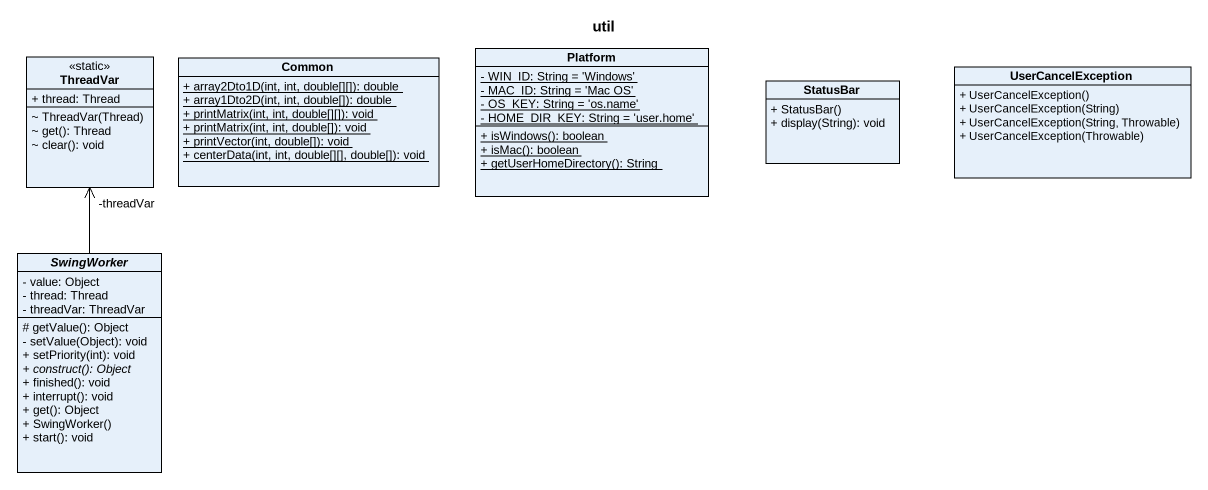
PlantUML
@startuml
title util
hide circle
hide empty members
skinparam classAttributeIconSize 0
class ThreadVar <<static>> {
  + thread: Thread
  ~ ThreadVar(Thread)
  ~ get(): Thread
  ~ clear(): void
}
class Common {
  {static} + array2Dto1D(int, int, double[][]): double
  {static} + array1Dto2D(int, int, double[]): double
  {static} + printMatrix(int, int, double[][]): void
  {static} + printMatrix(int, int, double[]): void
  {static} + printVector(int, double[]): void
  {static} + centerData(int, int, double[][], double[]): void
}
class Platform {
  {static} - WIN_ID: String = 'Windows'
  {static} - MAC_ID: String = 'Mac OS'
  {static} - OS_KEY: String = 'os.name'
  {static} - HOME_DIR_KEY: String = 'user.home'
  {static} + isWindows(): boolean
  {static} + isMac(): boolean
  {static} + getUserHomeDirectory(): String
}
class StatusBar {
  + StatusBar()
  + display(String): void
}
class UserCancelException {
  + UserCancelException()
  + UserCancelException(String)
  + UserCancelException(String, Throwable)
  + UserCancelException(Throwable)
}
abstract class SwingWorker {
  - value: Object
  - thread: Thread
  - threadVar: ThreadVar
  # getValue(): Object
  - setValue(Object): void
  + setPriority(int): void
  {abstract} + construct(): Object
  + finished(): void
  + interrupt(): void
  + get(): Object
  + SwingWorker()
  + start(): void
}
SwingWorker -up-> "-threadVar" ThreadVar
@enduml
